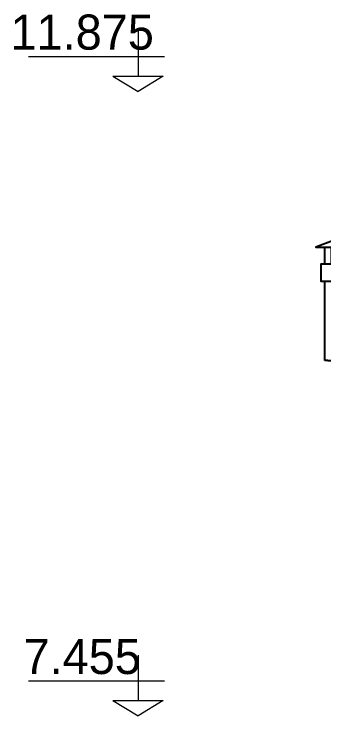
# Model space of a CAD drawing. Header units: centimetres. Extents: x -11062 to 12236, y -3130 to 12397.
# Drawn here: x 9239.9 to 9458.6, y 11902 to 12396.8 of the extents above; entities that cross this region are included whole.
import ezdxf

# ---------------------------------------------------------------- set-up
doc = ezdxf.new("R2010")
doc.units = ezdxf.units.CM
doc.layers.add('fasada kuce', color=25, linetype='Continuous')
doc.layers.add('visinske kote', color=161, linetype='Continuous')
doc.styles.get("Standard").update_dxf_attribs({"font": ''})
doc.styles.get('Standard').set_extended_font_data('Bahnschrift Light')

# ---------------------------------------------------------------- blocks, each defined once
blk = doc.blocks.new('dimnjak tip 1')
at = {"layer": 'fasada kuce', "ltscale": 200}
for p, q in [((-70, 68), (-70, 80)), ((-65.5, 68), (-65.5, 80)), ((65.7, 68), (65.7, 80)), ((70, 68), (70, 80)), ((-70, 0), (-70, 56)), ((70, 0), (70, 56)), ((-68, 0), (-70, 0)), ((-68, 0), (68, 0)), ((68, 0), (70, 0))]:
    blk.add_line(p, q, dxfattribs=at)
for points in [[(70, 80), (76.5, 80), (0, 109), (-76.5, 80), (-70, 80)], [(70, 56), (73, 56), (73, 68), (-73, 68), (-73, 56), (-70, 56)]]:
    blk.add_lwpolyline(points, close=True, dxfattribs=at)

msp = doc.modelspace()

# ---------------------------------------------------------------- linework, layer by layer
at = {"layer": 'visinske kote', "lineweight": 5}
for p, q in [((9327.42, 12384.92), (9327.42, 12352.97)), ((9250.23, 12366.86), (9346.05, 12366.86)), ((9309.56, 12352.97), (9345.13, 12352.97)), ((9309.56, 12352.97), (9327.42, 12342.13)), ((9345.13, 12352.97), (9327.42, 12342.13)), ((9327.42, 11944.74), (9327.42, 11912.79)), ((9250.23, 11926.69), (9346.05, 11926.69)), ((9309.56, 11912.79), (9345.13, 11912.79)), ((9309.56, 11912.79), (9327.42, 11901.95)), ((9345.13, 11912.79), (9327.42, 11901.95))]:
    msp.add_line(p, q, dxfattribs=at)

# ---------------------------------------------------------------- block references
msp.add_blockref('dimnjak tip 1', (9529.33, 12152.45), dxfattribs=at)

# ---------------------------------------------------------------- texts
at = {"layer": 'visinske kote', "lineweight": 5, "char_height": 24.7467, "attachment_point": 1}
for s, insert in [('\\pxqc;11.875', (9248.48, 12396.44)), ('\\pxqc;7.455', (9248.48, 11956.26))]:
    msp.add_mtext_dynamic_manual_height_columns(s, width=79.0543, gutter_width=123.73, heights=[0], dxfattribs=dict(at, insert=insert))

doc.saveas('drawing.dxf')
